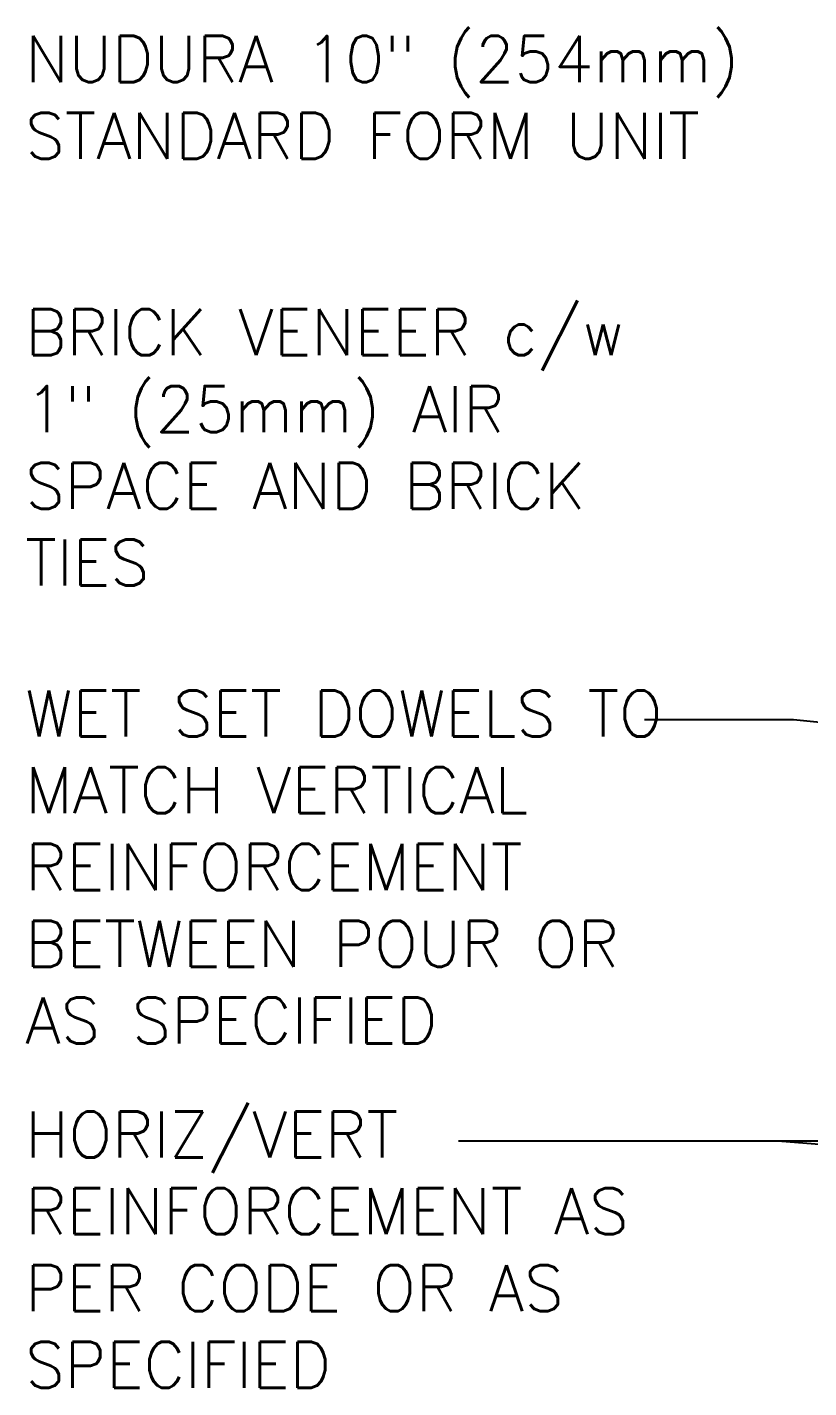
# Model space of a CAD drawing. Header units: inches. Extents: x 112.5 to 171.6, y -23.4 to 65.9.
# Drawn here: x 113.1 to 125.84, y 35.93 to 58.1 of the extents above; entities that cross this region are included whole.
import ezdxf

# ---------------------------------------------------------------- set-up
doc = ezdxf.new("R2010")
doc.units = ezdxf.units.IN
doc.header["$LTSCALE"] = 0.5
doc.header["$MEASUREMENT"] = 0
doc.layers.add('TEXT', color=4, linetype='Continuous')
doc.styles.add('DIM', font='romans.shx', dxfattribs={"width": 0.7})
doc.styles.add('ROMANS', font='romans.shx', dxfattribs={"height": 1.125})
doc.dimstyles.new('ext_12', dxfattribs={"dimscale": 12, "dimtxt": 0.09375, "dimasz": 0.09375, "dimexe": 0.09375, "dimexo": 0.0625, "dimgap": 0.0625, "dimtad": 1, "dimdec": 1, "dimzin": 3, "dimdsep": 46, "dimlunit": 4, "dimtxsty": 'DIM', "dimcen": 0.09, "dimdle": 0.09375, "dimclrt": 4, "dimadec": 0, "dimazin": 0, "dimtfac": 1, "dimtdec": 1, "dimtmove": 2, "dimatfit": 3, "dimfxl": 1, "dimfrac": 2, "dimtolj": 1, "dimtzin": 0, "dimarcsym": 0})

msp = doc.modelspace()

# ---------------------------------------------------------------- linework, layer by layer
at = {"layer": 'TEXT'}
msp.add_lwpolyline([(127.628, 53.047, 0, 0.36, 0), (126.548, 53.047, 0, 0, 0), (124.37, 53.047, 0, 0, 0)], format="xyseb", dxfattribs=at)

# ---------------------------------------------------------------- texts
at = {"layer": 'TEXT', "char_height": 0.75, "attachment_point": 4, "style": 'ROMANS'}
for s, insert, width in [('NUDURA 10" (254mm) STANDARD FORM UNIT', (113.067, 56.96), 13.45817), ('BRICK VENEER c/w 1" (25mm) AIR SPACE AND BRICK TIES', (113.067, 51.257), 12.30653), ('WET SET DOWELS TO MATCH VERTICAL REINFORCEMENT BETWEEN POUR OR AS SPECIFIED', (113.067, 44.42), 11.54376), ('HORIZ/VERT REINFORCEMENT AS PER CODE OR AS SPECIFIED', (113.067, 38.185), 11.01551)]:
    msp.add_mtext(s, dxfattribs=dict(at, insert=insert, width=width))

# ---------------------------------------------------------------- leaders
at = {"layer": 'TEXT'}
for points in [[(137.829, 45.616), (125.584, 46.819), (123.157, 46.819)], [(140.69, 38.751), (125.331, 39.953), (120.127, 39.953)]]:
    msp.add_leader(points, dimstyle='ext_12', dxfattribs=at)
msp.add_leader([(140.104, 39.953), (120.127, 39.953)], dimstyle='ext_12', override={"dimgap": 0.0625, "dimtad": 0}, dxfattribs=at)

doc.saveas('drawing.dxf')
